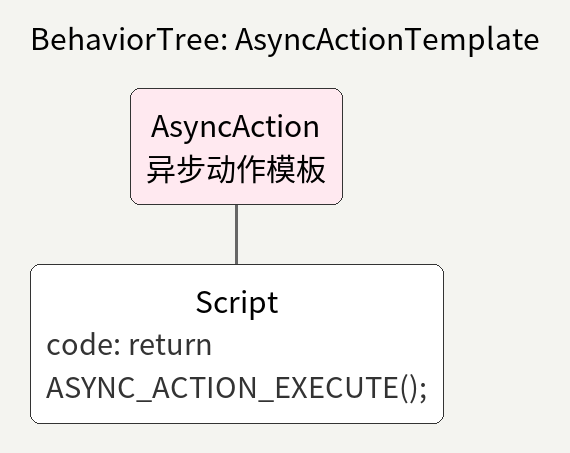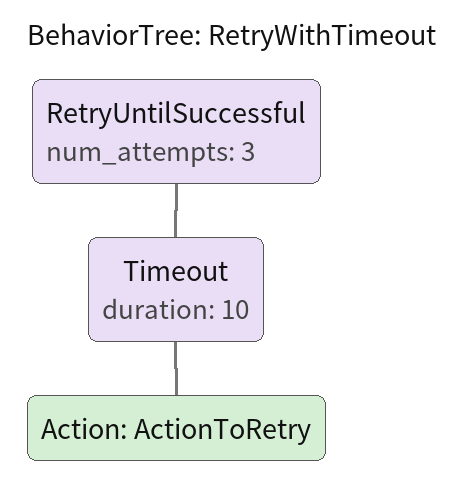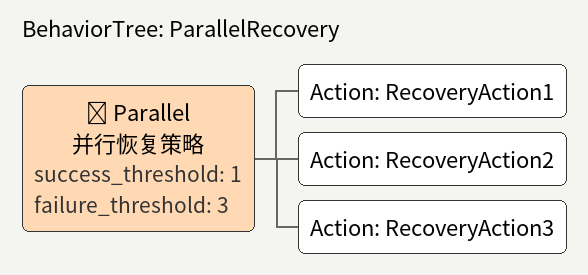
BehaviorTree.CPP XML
<BehaviorTree ID="AsyncActionTemplate">
    <AsyncAction name="异步动作模板">
        <Script code="return ASYNC_ACTION_EXECUTE();"/>
    </AsyncAction>
</BehaviorTree>

<BehaviorTree ID="RetryWithTimeout">
    <RetryUntilSuccessful num_attempts="3">
        <Timeout duration="10">
            <Action ID="ActionToRetry"/>
        </Timeout>
    </RetryUntilSuccessful>
</BehaviorTree>

<BehaviorTree ID="ParallelRecovery">
    <Parallel name="并行恢复策略" success_threshold="1" failure_threshold="3">
        <Action ID="RecoveryAction1"/>
        <Action ID="RecoveryAction2"/>
        <Action ID="RecoveryAction3"/>
    </Parallel>
</BehaviorTree>
